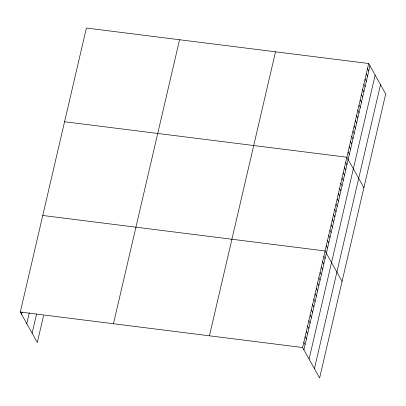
<?xml version="1.0" encoding="UTF-8"?>
<svg xmlns="http://www.w3.org/2000/svg" width="406" height="406" viewBox="0 0 406 406"><rect width="100%" height="100%" fill="white"/><g stroke="black" fill="none" stroke-linecap="round" stroke-linejoin="round"><path stroke-width="0.61" d="M43.559 315.665L37.316 342.486L20.3 312.036L86.382 28.034L368.684 63.514L385.7 93.964L319.618 377.966L302.602 347.516L368.684 63.514M21.579 314.325L22.132 311.94M26.771 323.618L29.268 312.889M32.125 333.194L36.56 314.117M113.462 323.744L179.543 39.742M209.44 335.808L275.522 51.806M303.881 349.805L369.962 65.802M309.073 359.097L375.154 75.095M314.427 368.673L380.508 84.671M64.574 121.754L346.876 157.234L363.893 187.684M42.767 215.474L325.069 250.959L342.085 281.404M20.3 312.036L302.602 347.516M367.471 68.721L368.749 71.009M366.263 73.928L367.537 76.216M365.05 79.134L366.329 81.423M363.837 84.341L365.116 86.63M362.624 89.548L363.903 91.837M361.416 94.755L362.695 97.044M360.203 99.962L361.482 102.251M358.99 105.169L360.269 107.458M357.782 110.376L359.056 112.66M356.57 115.583L357.848 117.867M355.357 120.79L356.635 123.074M354.144 125.997L355.423 128.281M352.936 131.204L354.215 133.488M351.723 136.411L353.002 138.695M350.51 141.618L351.789 143.902M349.297 146.82L350.576 149.109M348.089 152.027L349.368 154.316M345.663 162.441L346.942 164.729M344.455 167.648L345.734 169.936M343.243 172.855L344.521 175.143M342.03 178.061L343.309 180.35M340.817 183.268L342.096 185.557M339.609 188.475L340.888 190.764M338.396 193.682L339.675 195.971M337.183 198.889L338.462 201.178M335.975 204.096L337.249 206.385M334.762 209.303L336.041 211.592M333.549 214.51L334.828 216.799M332.336 219.717L333.615 222.006M331.129 224.924L332.407 227.213M329.916 230.131L331.195 232.415M328.703 235.338L329.982 237.622M327.495 240.545L328.769 242.829M326.282 245.752L327.561 248.036M323.821 256.323L325.099 258.607M322.572 261.687L323.851 263.971M321.324 267.052L322.603 269.335M320.075 272.416L321.354 274.705M318.827 277.78L320.106 280.069M317.578 283.144L318.857 285.433M316.33 288.509L317.609 290.797M315.086 293.873L316.36 296.162M313.838 299.237L315.112 301.526M312.59 304.601L313.863 306.89M311.341 309.966L312.62 312.255M310.093 315.33L311.372 317.619M308.844 320.694L310.123 322.983M307.596 326.059L308.875 328.347M306.347 331.423L307.626 333.712M305.099 336.787L306.378 339.076M303.85 342.151L305.129 344.44"/></g></svg>
